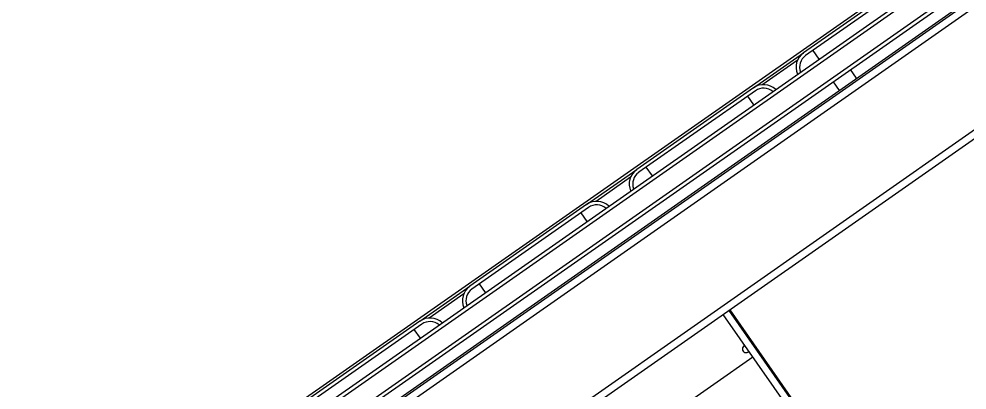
# Model space of a CAD drawing. Header units: millimetres. Extents: x 152904052 to 153933663, y 538271515 to 539240469.
# Drawn here: x 153332823 to 153333359, y 538933152 to 538933362 of the extents above; entities that cross this region are included whole.
import ezdxf

# ---------------------------------------------------------------- set-up
doc = ezdxf.new("R2010")
doc.units = ezdxf.units.MM
doc.layers.add('POWR', color=5, linetype='Continuous')

msp = doc.modelspace()

# ---------------------------------------------------------------- linework, layer by layer
at = {"layer": 'POWR', "color": 7}
for p, q in [((153334623.39, 538934255.65), (153332862.21, 538933022.46)), ((153334625.74, 538934252.29), (153332864.56, 538933019.1)), ((153334675.52, 538934217.81), (153332879.94, 538932960.53)), ((153332823.49, 538933034.17), (153333724.56, 538933665.1)), ((153332832.66, 538933026.31), (153333728.81, 538933653.8)), ((153332833.18, 538933029.23), (153333725.89, 538933654.31)), ((153332838.86, 538933017.46), (153333735.01, 538933644.95)), ((153332841.84, 538933016.98), (153333734.43, 538933641.99)), ((153332865.62, 538933026.31), (153333715.49, 538933621.4)), ((153333757.56, 538933570.04), (153332911.78, 538932977.82)), ((153333332.45, 538933388.59), (153333266.59, 538933342.48)), ((153333333.6, 538933386.95), (153333267.74, 538933340.84)), ((153333275.44, 538933338.9), (153333272, 538933343.82)), ((153333238.25, 538933322.63), (153333266.59, 538933342.48)), ((153333263.06, 538933338.05), (153333243.61, 538933324.43)), ((153333296.49, 538933328.01), (153333293.05, 538933332.93)), ((153333238.25, 538933322.63), (153333172.39, 538933276.51)), ((153333283.22, 538933326.04), (153333286.66, 538933321.13)), ((153333239.39, 538933320.99), (153333173.53, 538933274.88)), ((153333238.57, 538933313.09), (153333235.13, 538933318.01)), ((153333144.04, 538933256.67), (153333172.39, 538933276.51)), ((153333181.23, 538933272.94), (153333177.79, 538933277.86)), ((153333168.86, 538933272.09), (153333149.41, 538933258.47)), ((153333144.04, 538933256.67), (153333078.18, 538933210.55)), ((153333145.19, 538933255.03), (153333079.33, 538933208.91)), ((153333144.37, 538933247.13), (153333140.93, 538933252.05)), ((153333049.84, 538933190.71), (153333078.18, 538933210.55)), ((153333087.03, 538933206.98), (153333083.59, 538933211.9)), ((153333074.66, 538933206.13), (153333055.2, 538933192.51)), ((153333407.86, 538932927.93), (153333221.22, 538933194.49)), ((153333411.13, 538932930.23), (153333224.49, 538933196.78)), ((153333224.9, 538933197.07), (153333411.54, 538932930.52)), ((153333049.84, 538933190.71), (153332983.98, 538933144.59)), ((153333050.99, 538933189.07), (153332985.13, 538933142.95)), ((153333050.17, 538933181.17), (153333046.73, 538933186.09)), ((153333238.02, 538933170.49), (153332928.59, 538932953.82))]:
    msp.add_line(p, q, dxfattribs=at)
for centre, radius, start, end in [((153333272.32, 538933334.28), 10, 125, 203.463), ((153333272.32, 538933334.28), 8, 125, 200.5225), ((153333243.98, 538933314.44), 10, 46.537, 125), ((153333243.98, 538933314.44), 8, 49.4775, 125), ((153333178.12, 538933268.32), 10, 125, 203.463), ((153333178.12, 538933268.32), 8, 125, 200.5225), ((153333149.78, 538933248.48), 10, 46.537, 125), ((153333149.78, 538933248.48), 8, 49.4775, 125), ((153333083.92, 538933202.36), 10, 125, 203.463), ((153333083.92, 538933202.36), 8, 125, 200.5225), ((153333055.58, 538933182.52), 10, 46.537, 125), ((153333055.58, 538933182.52), 8, 49.4775, 125), ((153333234.13, 538933175.09), 2.1, 109.8169, 320.1831)]:
    msp.add_arc(centre, radius, start, end, dxfattribs=at)

doc.saveas('drawing.dxf')
